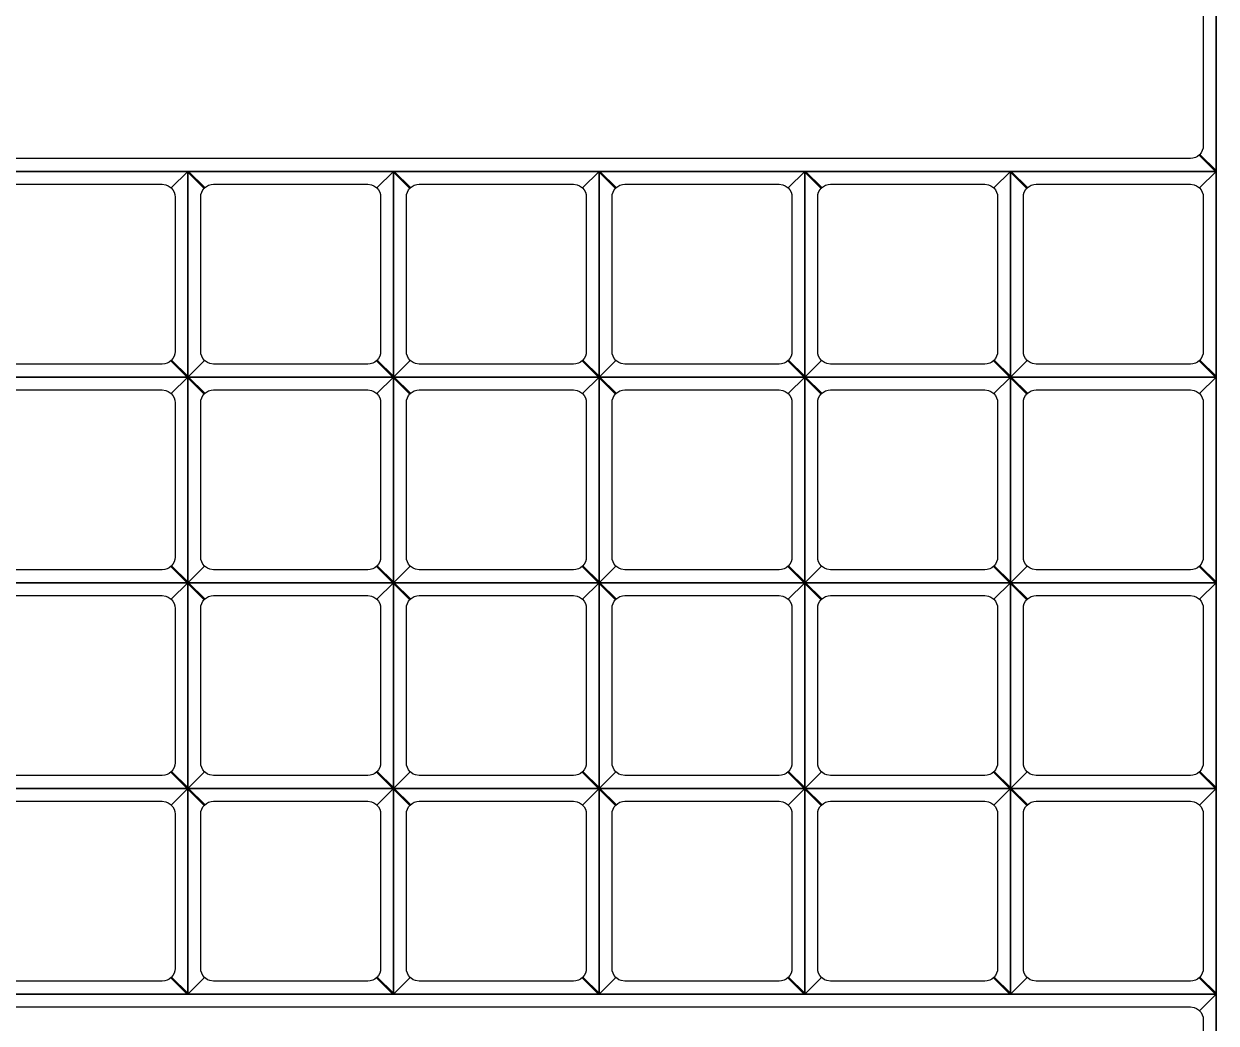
# Model space of a CAD drawing. Extents: x 67913.57 to 67918.37, y 49151.22 to 49159.22.
# Drawn here: x 67916.048 to 67918.367, y 49153.167 to 49155.11 of the extents above; entities that cross this region are included whole.
import ezdxf

# ---------------------------------------------------------------- set-up
doc = ezdxf.new("R2010")
doc.units = 0
for name, color, linetype in [('Level 1', 7, 'Continuous'), ('Level 2', 7, 'Continuous'), ('Level 3', 7, 'Continuous'), ('Level 4', 7, 'Continuous')]:
    doc.layers.add(name, color=color, linetype=linetype)

msp = doc.modelspace()

# ---------------------------------------------------------------- linework, layer by layer
at = {"layer": 'Level 1'}
for p, q in [((67913.5672, 49154.8231), (67918.3672, 49154.8231)), ((67916.3672, 49154.8231), (67916.3672, 49153.2231)), ((67916.7672, 49154.8231), (67916.7672, 49153.2231)), ((67917.1672, 49154.8231), (67917.1672, 49153.2231)), ((67917.5672, 49154.8231), (67917.5672, 49153.2231)), ((67917.9672, 49154.8231), (67917.9672, 49153.2231)), ((67913.5672, 49154.4231), (67918.3672, 49154.4231)), ((67913.5672, 49154.0231), (67918.3672, 49154.0231)), ((67913.5672, 49153.6231), (67918.3672, 49153.6231)), ((67913.5672, 49153.2231), (67918.3672, 49153.2231))]:
    msp.add_line(p, q, dxfattribs=at)
msp.add_lwpolyline([(67913.5672, 49151.2231), (67918.3672, 49151.2231), (67918.3672, 49159.2231), (67913.5672, 49159.2231)], close=True, dxfattribs=at)
at = {"layer": 'Level 2'}
for points in [[(67913.5672, 49159.2231), (67918.3672, 49159.2231), (67918.3672, 49151.2231), (67913.5672, 49151.2231)], [(67918.3658, 49154.8231), (67918.3672, 49154.8231), (67918.3672, 49154.8247), (67918.3357, 49154.8562), (67918.3342, 49154.8547)], [(67916.3672, 49154.8231), (67915.9672, 49154.8231), (67915.9672, 49154.4231), (67915.9995, 49154.4554), (67915.9964, 49154.4592), (67915.9941, 49154.4635), (67915.9927, 49154.4682), (67915.9922, 49154.4731), (67915.9922, 49154.7731), (67915.9927, 49154.778), (67915.9941, 49154.7827), (67915.9964, 49154.787), (67915.9995, 49154.7908), (67915.9995, 49154.7908), (67916.0033, 49154.7939), (67916.0076, 49154.7962), (67916.0123, 49154.7976), (67916.0172, 49154.7981), (67916.3172, 49154.7981), (67916.3245, 49154.797), (67916.329, 49154.7951), (67916.3331, 49154.7924), (67916.3349, 49154.7908)], [(67916.7672, 49154.8231), (67916.3672, 49154.8231), (67916.3672, 49154.4231), (67916.3995, 49154.4554), (67916.3964, 49154.4592), (67916.3941, 49154.4635), (67916.3927, 49154.4682), (67916.3922, 49154.4731), (67916.3922, 49154.7731), (67916.3927, 49154.778), (67916.3941, 49154.7827), (67916.3964, 49154.787), (67916.3995, 49154.7908), (67916.3995, 49154.7908), (67916.4033, 49154.7939), (67916.4076, 49154.7962), (67916.4123, 49154.7976), (67916.4172, 49154.7981), (67916.7172, 49154.7981), (67916.7245, 49154.797), (67916.729, 49154.7951), (67916.7331, 49154.7924), (67916.7349, 49154.7908)], [(67917.1672, 49154.8231), (67916.7672, 49154.8231), (67916.7672, 49154.4231), (67916.7995, 49154.4554), (67916.7964, 49154.4592), (67916.7941, 49154.4635), (67916.7927, 49154.4682), (67916.7922, 49154.4731), (67916.7922, 49154.7731), (67916.7927, 49154.778), (67916.7941, 49154.7827), (67916.7964, 49154.787), (67916.7995, 49154.7908), (67916.7995, 49154.7908), (67916.8033, 49154.7939), (67916.8076, 49154.7962), (67916.8123, 49154.7976), (67916.8172, 49154.7981), (67917.1172, 49154.7981), (67917.1245, 49154.797), (67917.129, 49154.7951), (67917.1331, 49154.7924), (67917.1349, 49154.7908)], [(67917.5672, 49154.8231), (67917.1672, 49154.8231), (67917.1672, 49154.4231), (67917.1995, 49154.4554), (67917.1964, 49154.4592), (67917.1941, 49154.4635), (67917.1927, 49154.4682), (67917.1922, 49154.4731), (67917.1922, 49154.7731), (67917.1927, 49154.778), (67917.1941, 49154.7827), (67917.1964, 49154.787), (67917.1995, 49154.7908), (67917.1995, 49154.7908), (67917.2033, 49154.7939), (67917.2076, 49154.7962), (67917.2123, 49154.7976), (67917.2172, 49154.7981), (67917.5172, 49154.7981), (67917.5245, 49154.797), (67917.529, 49154.7951), (67917.5331, 49154.7924), (67917.5349, 49154.7908)], [(67917.9672, 49154.8231), (67917.5672, 49154.8231), (67917.5672, 49154.4231), (67917.5995, 49154.4554), (67917.5964, 49154.4592), (67917.5941, 49154.4635), (67917.5927, 49154.4682), (67917.5922, 49154.4731), (67917.5922, 49154.7731), (67917.5927, 49154.778), (67917.5941, 49154.7827), (67917.5964, 49154.787), (67917.5995, 49154.7908), (67917.5995, 49154.7908), (67917.6033, 49154.7939), (67917.6076, 49154.7962), (67917.6123, 49154.7976), (67917.6172, 49154.7981), (67917.9172, 49154.7981), (67917.9245, 49154.797), (67917.929, 49154.7951), (67917.9331, 49154.7924), (67917.9349, 49154.7908)], [(67918.3672, 49154.8231), (67917.9672, 49154.8231), (67917.9672, 49154.4231), (67917.9995, 49154.4554), (67917.9964, 49154.4592), (67917.9941, 49154.4635), (67917.9927, 49154.4682), (67917.9922, 49154.4731), (67917.9922, 49154.7731), (67917.9927, 49154.778), (67917.9941, 49154.7827), (67917.9964, 49154.787), (67917.9995, 49154.7908), (67917.9995, 49154.7908), (67918.0033, 49154.7939), (67918.0076, 49154.7962), (67918.0123, 49154.7976), (67918.0172, 49154.7981), (67918.3172, 49154.7981), (67918.3245, 49154.797), (67918.329, 49154.7951), (67918.3331, 49154.7924), (67918.3349, 49154.7908)], [(67916.3658, 49154.4231), (67916.3672, 49154.4231), (67916.3672, 49154.4247), (67916.3357, 49154.4562), (67916.3342, 49154.4547)], [(67916.7658, 49154.4231), (67916.7672, 49154.4231), (67916.7672, 49154.4247), (67916.7357, 49154.4562), (67916.7342, 49154.4547)], [(67917.1658, 49154.4231), (67917.1672, 49154.4231), (67917.1672, 49154.4247), (67917.1357, 49154.4562), (67917.1342, 49154.4547)], [(67917.5658, 49154.4231), (67917.5672, 49154.4231), (67917.5672, 49154.4247), (67917.5357, 49154.4562), (67917.5342, 49154.4547)], [(67917.9658, 49154.4231), (67917.9672, 49154.4231), (67917.9672, 49154.4247), (67917.9357, 49154.4562), (67917.9342, 49154.4547)], [(67918.3658, 49154.4231), (67918.3672, 49154.4231), (67918.3672, 49154.4247), (67918.3357, 49154.4562), (67918.3342, 49154.4547)], [(67916.3672, 49154.4231), (67915.9672, 49154.4231), (67915.9672, 49154.0231), (67915.9995, 49154.0554), (67915.9964, 49154.0592), (67915.9941, 49154.0635), (67915.9927, 49154.0682), (67915.9922, 49154.0731), (67915.9922, 49154.3731), (67915.9927, 49154.378), (67915.9941, 49154.3827), (67915.9964, 49154.387), (67915.9995, 49154.3908), (67915.9995, 49154.3908), (67916.0033, 49154.3939), (67916.0076, 49154.3962), (67916.0123, 49154.3976), (67916.0172, 49154.3981), (67916.3172, 49154.3981), (67916.3245, 49154.397), (67916.329, 49154.3951), (67916.3331, 49154.3924), (67916.3349, 49154.3908)], [(67916.7672, 49154.4231), (67916.3672, 49154.4231), (67916.3672, 49154.0231), (67916.3995, 49154.0554), (67916.3964, 49154.0592), (67916.3941, 49154.0635), (67916.3927, 49154.0682), (67916.3922, 49154.0731), (67916.3922, 49154.3731), (67916.3927, 49154.378), (67916.3941, 49154.3827), (67916.3964, 49154.387), (67916.3995, 49154.3908), (67916.3995, 49154.3908), (67916.4033, 49154.3939), (67916.4076, 49154.3962), (67916.4123, 49154.3976), (67916.4172, 49154.3981), (67916.7172, 49154.3981), (67916.7245, 49154.397), (67916.729, 49154.3951), (67916.7331, 49154.3924), (67916.7349, 49154.3908)], [(67917.1672, 49154.4231), (67916.7672, 49154.4231), (67916.7672, 49154.0231), (67916.7995, 49154.0554), (67916.7964, 49154.0592), (67916.7941, 49154.0635), (67916.7927, 49154.0682), (67916.7922, 49154.0731), (67916.7922, 49154.3731), (67916.7927, 49154.378), (67916.7941, 49154.3827), (67916.7964, 49154.387), (67916.7995, 49154.3908), (67916.7995, 49154.3908), (67916.8033, 49154.3939), (67916.8076, 49154.3962), (67916.8123, 49154.3976), (67916.8172, 49154.3981), (67917.1172, 49154.3981), (67917.1245, 49154.397), (67917.129, 49154.3951), (67917.1331, 49154.3924), (67917.1349, 49154.3908)], [(67917.5672, 49154.4231), (67917.1672, 49154.4231), (67917.1672, 49154.0231), (67917.1995, 49154.0554), (67917.1964, 49154.0592), (67917.1941, 49154.0635), (67917.1927, 49154.0682), (67917.1922, 49154.0731), (67917.1922, 49154.3731), (67917.1927, 49154.378), (67917.1941, 49154.3827), (67917.1964, 49154.387), (67917.1995, 49154.3908), (67917.1995, 49154.3908), (67917.2033, 49154.3939), (67917.2076, 49154.3962), (67917.2123, 49154.3976), (67917.2172, 49154.3981), (67917.5172, 49154.3981), (67917.5245, 49154.397), (67917.529, 49154.3951), (67917.5331, 49154.3924), (67917.5349, 49154.3908)], [(67917.9672, 49154.4231), (67917.5672, 49154.4231), (67917.5672, 49154.0231), (67917.5995, 49154.0554), (67917.5964, 49154.0592), (67917.5941, 49154.0635), (67917.5927, 49154.0682), (67917.5922, 49154.0731), (67917.5922, 49154.3731), (67917.5927, 49154.378), (67917.5941, 49154.3827), (67917.5964, 49154.387), (67917.5995, 49154.3908), (67917.5995, 49154.3908), (67917.6033, 49154.3939), (67917.6076, 49154.3962), (67917.6123, 49154.3976), (67917.6172, 49154.3981), (67917.9172, 49154.3981), (67917.9245, 49154.397), (67917.929, 49154.3951), (67917.9331, 49154.3924), (67917.9349, 49154.3908)], [(67918.3672, 49154.4231), (67917.9672, 49154.4231), (67917.9672, 49154.0231), (67917.9995, 49154.0554), (67917.9964, 49154.0592), (67917.9941, 49154.0635), (67917.9927, 49154.0682), (67917.9922, 49154.0731), (67917.9922, 49154.3731), (67917.9927, 49154.378), (67917.9941, 49154.3827), (67917.9964, 49154.387), (67917.9995, 49154.3908), (67917.9995, 49154.3908), (67918.0033, 49154.3939), (67918.0076, 49154.3962), (67918.0123, 49154.3976), (67918.0172, 49154.3981), (67918.3172, 49154.3981), (67918.3245, 49154.397), (67918.329, 49154.3951), (67918.3331, 49154.3924), (67918.3349, 49154.3908)], [(67916.3658, 49154.0231), (67916.3672, 49154.0231), (67916.3672, 49154.0247), (67916.3357, 49154.0562), (67916.3342, 49154.0547)], [(67916.7658, 49154.0231), (67916.7672, 49154.0231), (67916.7672, 49154.0247), (67916.7357, 49154.0562), (67916.7342, 49154.0547)], [(67917.1658, 49154.0231), (67917.1672, 49154.0231), (67917.1672, 49154.0247), (67917.1357, 49154.0562), (67917.1342, 49154.0547)], [(67917.5658, 49154.0231), (67917.5672, 49154.0231), (67917.5672, 49154.0247), (67917.5357, 49154.0562), (67917.5342, 49154.0547)], [(67917.9658, 49154.0231), (67917.9672, 49154.0231), (67917.9672, 49154.0247), (67917.9357, 49154.0562), (67917.9342, 49154.0547)], [(67918.3658, 49154.0231), (67918.3672, 49154.0231), (67918.3672, 49154.0247), (67918.3357, 49154.0562), (67918.3342, 49154.0547)], [(67916.3672, 49154.0231), (67915.9672, 49154.0231), (67915.9672, 49153.6231), (67915.9995, 49153.6554), (67915.9964, 49153.6592), (67915.9941, 49153.6635), (67915.9927, 49153.6682), (67915.9922, 49153.6731), (67915.9922, 49153.9731), (67915.9927, 49153.978), (67915.9941, 49153.9827), (67915.9964, 49153.987), (67915.9995, 49153.9908), (67915.9995, 49153.9908), (67916.0033, 49153.9939), (67916.0076, 49153.9962), (67916.0123, 49153.9976), (67916.0172, 49153.9981), (67916.3172, 49153.9981), (67916.3245, 49153.997), (67916.329, 49153.9951), (67916.3331, 49153.9924), (67916.3349, 49153.9908)], [(67916.7672, 49154.0231), (67916.3672, 49154.0231), (67916.3672, 49153.6231), (67916.3995, 49153.6554), (67916.3964, 49153.6592), (67916.3941, 49153.6635), (67916.3927, 49153.6682), (67916.3922, 49153.6731), (67916.3922, 49153.9731), (67916.3927, 49153.978), (67916.3941, 49153.9827), (67916.3964, 49153.987), (67916.3995, 49153.9908), (67916.3995, 49153.9908), (67916.4033, 49153.9939), (67916.4076, 49153.9962), (67916.4123, 49153.9976), (67916.4172, 49153.9981), (67916.7172, 49153.9981), (67916.7245, 49153.997), (67916.729, 49153.9951), (67916.7331, 49153.9924), (67916.7349, 49153.9908)], [(67917.1672, 49154.0231), (67916.7672, 49154.0231), (67916.7672, 49153.6231), (67916.7995, 49153.6554), (67916.7964, 49153.6592), (67916.7941, 49153.6635), (67916.7927, 49153.6682), (67916.7922, 49153.6731), (67916.7922, 49153.9731), (67916.7927, 49153.978), (67916.7941, 49153.9827), (67916.7964, 49153.987), (67916.7995, 49153.9908), (67916.7995, 49153.9908), (67916.8033, 49153.9939), (67916.8076, 49153.9962), (67916.8123, 49153.9976), (67916.8172, 49153.9981), (67917.1172, 49153.9981), (67917.1245, 49153.997), (67917.129, 49153.9951), (67917.1331, 49153.9924), (67917.1349, 49153.9908)], [(67917.5672, 49154.0231), (67917.1672, 49154.0231), (67917.1672, 49153.6231), (67917.1995, 49153.6554), (67917.1964, 49153.6592), (67917.1941, 49153.6635), (67917.1927, 49153.6682), (67917.1922, 49153.6731), (67917.1922, 49153.9731), (67917.1927, 49153.978), (67917.1941, 49153.9827), (67917.1964, 49153.987), (67917.1995, 49153.9908), (67917.1995, 49153.9908), (67917.2033, 49153.9939), (67917.2076, 49153.9962), (67917.2123, 49153.9976), (67917.2172, 49153.9981), (67917.5172, 49153.9981), (67917.5245, 49153.997), (67917.529, 49153.9951), (67917.5331, 49153.9924), (67917.5349, 49153.9908)], [(67917.9672, 49154.0231), (67917.5672, 49154.0231), (67917.5672, 49153.6231), (67917.5995, 49153.6554), (67917.5964, 49153.6592), (67917.5941, 49153.6635), (67917.5927, 49153.6682), (67917.5922, 49153.6731), (67917.5922, 49153.9731), (67917.5927, 49153.978), (67917.5941, 49153.9827), (67917.5964, 49153.987), (67917.5995, 49153.9908), (67917.5995, 49153.9908), (67917.6033, 49153.9939), (67917.6076, 49153.9962), (67917.6123, 49153.9976), (67917.6172, 49153.9981), (67917.9172, 49153.9981), (67917.9245, 49153.997), (67917.929, 49153.9951), (67917.9331, 49153.9924), (67917.9349, 49153.9908)], [(67918.3672, 49154.0231), (67917.9672, 49154.0231), (67917.9672, 49153.6231), (67917.9995, 49153.6554), (67917.9964, 49153.6592), (67917.9941, 49153.6635), (67917.9927, 49153.6682), (67917.9922, 49153.6731), (67917.9922, 49153.9731), (67917.9927, 49153.978), (67917.9941, 49153.9827), (67917.9964, 49153.987), (67917.9995, 49153.9908), (67917.9995, 49153.9908), (67918.0033, 49153.9939), (67918.0076, 49153.9962), (67918.0123, 49153.9976), (67918.0172, 49153.9981), (67918.3172, 49153.9981), (67918.3245, 49153.997), (67918.329, 49153.9951), (67918.3331, 49153.9924), (67918.3349, 49153.9908)], [(67916.3658, 49153.6231), (67916.3672, 49153.6231), (67916.3672, 49153.6247), (67916.3357, 49153.6562), (67916.3342, 49153.6547)], [(67916.7658, 49153.6231), (67916.7672, 49153.6231), (67916.7672, 49153.6247), (67916.7357, 49153.6562), (67916.7342, 49153.6547)], [(67917.1658, 49153.6231), (67917.1672, 49153.6231), (67917.1672, 49153.6247), (67917.1357, 49153.6562), (67917.1342, 49153.6547)], [(67917.5658, 49153.6231), (67917.5672, 49153.6231), (67917.5672, 49153.6247), (67917.5357, 49153.6562), (67917.5342, 49153.6547)], [(67917.9658, 49153.6231), (67917.9672, 49153.6231), (67917.9672, 49153.6247), (67917.9357, 49153.6562), (67917.9342, 49153.6547)], [(67918.3658, 49153.6231), (67918.3672, 49153.6231), (67918.3672, 49153.6247), (67918.3357, 49153.6562), (67918.3342, 49153.6547)], [(67916.3672, 49153.6231), (67915.9672, 49153.6231), (67915.9672, 49153.2231), (67915.9995, 49153.2554), (67915.9964, 49153.2592), (67915.9941, 49153.2635), (67915.9927, 49153.2682), (67915.9922, 49153.2731), (67915.9922, 49153.5731), (67915.9927, 49153.578), (67915.9941, 49153.5827), (67915.9964, 49153.587), (67915.9995, 49153.5908), (67915.9995, 49153.5908), (67916.0033, 49153.5939), (67916.0076, 49153.5962), (67916.0123, 49153.5976), (67916.0172, 49153.5981), (67916.3172, 49153.5981), (67916.3245, 49153.597), (67916.329, 49153.5951), (67916.3331, 49153.5924), (67916.3349, 49153.5908)], [(67916.7672, 49153.6231), (67916.3672, 49153.6231), (67916.3672, 49153.2231), (67916.3995, 49153.2554), (67916.3964, 49153.2592), (67916.3941, 49153.2635), (67916.3927, 49153.2682), (67916.3922, 49153.2731), (67916.3922, 49153.5731), (67916.3927, 49153.578), (67916.3941, 49153.5827), (67916.3964, 49153.587), (67916.3995, 49153.5908), (67916.3995, 49153.5908), (67916.4033, 49153.5939), (67916.4076, 49153.5962), (67916.4123, 49153.5976), (67916.4172, 49153.5981), (67916.7172, 49153.5981), (67916.7245, 49153.597), (67916.729, 49153.5951), (67916.7331, 49153.5924), (67916.7349, 49153.5908)], [(67917.1672, 49153.6231), (67916.7672, 49153.6231), (67916.7672, 49153.2231), (67916.7995, 49153.2554), (67916.7964, 49153.2592), (67916.7941, 49153.2635), (67916.7927, 49153.2682), (67916.7922, 49153.2731), (67916.7922, 49153.5731), (67916.7927, 49153.578), (67916.7941, 49153.5827), (67916.7964, 49153.587), (67916.7995, 49153.5908), (67916.7995, 49153.5908), (67916.8033, 49153.5939), (67916.8076, 49153.5962), (67916.8123, 49153.5976), (67916.8172, 49153.5981), (67917.1172, 49153.5981), (67917.1245, 49153.597), (67917.129, 49153.5951), (67917.1331, 49153.5924), (67917.1349, 49153.5908)], [(67917.5672, 49153.6231), (67917.1672, 49153.6231), (67917.1672, 49153.2231), (67917.1995, 49153.2554), (67917.1964, 49153.2592), (67917.1941, 49153.2635), (67917.1927, 49153.2682), (67917.1922, 49153.2731), (67917.1922, 49153.5731), (67917.1927, 49153.578), (67917.1941, 49153.5827), (67917.1964, 49153.587), (67917.1995, 49153.5908), (67917.1995, 49153.5908), (67917.2033, 49153.5939), (67917.2076, 49153.5962), (67917.2123, 49153.5976), (67917.2172, 49153.5981), (67917.5172, 49153.5981), (67917.5245, 49153.597), (67917.529, 49153.5951), (67917.5331, 49153.5924), (67917.5349, 49153.5908)], [(67917.9672, 49153.6231), (67917.5672, 49153.6231), (67917.5672, 49153.2231), (67917.5995, 49153.2554), (67917.5964, 49153.2592), (67917.5941, 49153.2635), (67917.5927, 49153.2682), (67917.5922, 49153.2731), (67917.5922, 49153.5731), (67917.5927, 49153.578), (67917.5941, 49153.5827), (67917.5964, 49153.587), (67917.5995, 49153.5908), (67917.5995, 49153.5908), (67917.6033, 49153.5939), (67917.6076, 49153.5962), (67917.6123, 49153.5976), (67917.6172, 49153.5981), (67917.9172, 49153.5981), (67917.9245, 49153.597), (67917.929, 49153.5951), (67917.9331, 49153.5924), (67917.9349, 49153.5908)], [(67918.3672, 49153.6231), (67917.9672, 49153.6231), (67917.9672, 49153.2231), (67917.9995, 49153.2554), (67917.9964, 49153.2592), (67917.9941, 49153.2635), (67917.9927, 49153.2682), (67917.9922, 49153.2731), (67917.9922, 49153.5731), (67917.9927, 49153.578), (67917.9941, 49153.5827), (67917.9964, 49153.587), (67917.9995, 49153.5908), (67917.9995, 49153.5908), (67918.0033, 49153.5939), (67918.0076, 49153.5962), (67918.0123, 49153.5976), (67918.0172, 49153.5981), (67918.3172, 49153.5981), (67918.3245, 49153.597), (67918.329, 49153.5951), (67918.3331, 49153.5924), (67918.3349, 49153.5908)], [(67916.3658, 49153.2231), (67916.3672, 49153.2231), (67916.3672, 49153.2247), (67916.3357, 49153.2562), (67916.3342, 49153.2547)], [(67916.7658, 49153.2231), (67916.7672, 49153.2231), (67916.7672, 49153.2247), (67916.7357, 49153.2562), (67916.7342, 49153.2547)], [(67917.1658, 49153.2231), (67917.1672, 49153.2231), (67917.1672, 49153.2247), (67917.1357, 49153.2562), (67917.1342, 49153.2547)], [(67917.5658, 49153.2231), (67917.5672, 49153.2231), (67917.5672, 49153.2247), (67917.5357, 49153.2562), (67917.5342, 49153.2547)], [(67917.9658, 49153.2231), (67917.9672, 49153.2231), (67917.9672, 49153.2247), (67917.9357, 49153.2562), (67917.9342, 49153.2547)], [(67918.3658, 49153.2231), (67918.3672, 49153.2231), (67918.3672, 49153.2247), (67918.3357, 49153.2562), (67918.3342, 49153.2547)], [(67918.3672, 49153.2231), (67915.9672, 49153.2231), (67915.9672, 49152.8231), (67915.9995, 49152.8554), (67915.9964, 49152.8592), (67915.9941, 49152.8635), (67915.9927, 49152.8682), (67915.9922, 49152.8731), (67915.9922, 49153.1731), (67915.9927, 49153.178), (67915.9941, 49153.1827), (67915.9964, 49153.187), (67915.9995, 49153.1908), (67915.9995, 49153.1908), (67916.0033, 49153.1939), (67916.0076, 49153.1962), (67916.0123, 49153.1976), (67916.0172, 49153.1981), (67918.3172, 49153.1981), (67918.3245, 49153.197), (67918.329, 49153.1951), (67918.3331, 49153.1924), (67918.3349, 49153.1908)]]:
    msp.add_lwpolyline(points, close=True, dxfattribs=at)
at = {"layer": 'Level 3'}
for points in [[(67915.9672, 49154.8231), (67918.3672, 49154.8231), (67918.3672, 49155.2231), (67918.3349, 49155.1908), (67918.338, 49155.187), (67918.3403, 49155.1827), (67918.3417, 49155.178), (67918.3422, 49155.1731), (67918.3422, 49154.8731), (67918.3417, 49154.8682), (67918.3403, 49154.8635), (67918.338, 49154.8592), (67918.3349, 49154.8554), (67918.3349, 49154.8554), (67918.3311, 49154.8523), (67918.3268, 49154.85), (67918.3221, 49154.8486), (67918.3172, 49154.8481), (67916.0172, 49154.8481), (67916.0099, 49154.8492), (67916.0054, 49154.8511), (67916.0013, 49154.8538), (67915.9995, 49154.8554)], [(67915.9672, 49154.4231), (67916.3672, 49154.4231), (67916.3672, 49154.8231), (67916.3349, 49154.7908), (67916.338, 49154.787), (67916.3403, 49154.7827), (67916.3417, 49154.778), (67916.3422, 49154.7731), (67916.3422, 49154.4731), (67916.3417, 49154.4682), (67916.3403, 49154.4635), (67916.338, 49154.4592), (67916.3349, 49154.4554), (67916.3349, 49154.4554), (67916.3311, 49154.4523), (67916.3268, 49154.45), (67916.3221, 49154.4486), (67916.3172, 49154.4481), (67916.0172, 49154.4481), (67916.0099, 49154.4492), (67916.0054, 49154.4511), (67916.0013, 49154.4538), (67915.9995, 49154.4554)], [(67916.3672, 49154.4231), (67916.7672, 49154.4231), (67916.7672, 49154.8231), (67916.7349, 49154.7908), (67916.738, 49154.787), (67916.7403, 49154.7827), (67916.7417, 49154.778), (67916.7422, 49154.7731), (67916.7422, 49154.4731), (67916.7417, 49154.4682), (67916.7403, 49154.4635), (67916.738, 49154.4592), (67916.7349, 49154.4554), (67916.7349, 49154.4554), (67916.7311, 49154.4523), (67916.7268, 49154.45), (67916.7221, 49154.4486), (67916.7172, 49154.4481), (67916.4172, 49154.4481), (67916.4099, 49154.4492), (67916.4054, 49154.4511), (67916.4013, 49154.4538), (67916.3995, 49154.4554)], [(67916.3686, 49154.8231), (67916.3672, 49154.8231), (67916.3672, 49154.8215), (67916.3987, 49154.79), (67916.4002, 49154.7915)], [(67916.7672, 49154.4231), (67917.1672, 49154.4231), (67917.1672, 49154.8231), (67917.1349, 49154.7908), (67917.138, 49154.787), (67917.1403, 49154.7827), (67917.1417, 49154.778), (67917.1422, 49154.7731), (67917.1422, 49154.4731), (67917.1417, 49154.4682), (67917.1403, 49154.4635), (67917.138, 49154.4592), (67917.1349, 49154.4554), (67917.1349, 49154.4554), (67917.1311, 49154.4523), (67917.1268, 49154.45), (67917.1221, 49154.4486), (67917.1172, 49154.4481), (67916.8172, 49154.4481), (67916.8099, 49154.4492), (67916.8054, 49154.4511), (67916.8013, 49154.4538), (67916.7995, 49154.4554)], [(67916.7686, 49154.8231), (67916.7672, 49154.8231), (67916.7672, 49154.8215), (67916.7987, 49154.79), (67916.8002, 49154.7915)], [(67917.1672, 49154.4231), (67917.5672, 49154.4231), (67917.5672, 49154.8231), (67917.5349, 49154.7908), (67917.538, 49154.787), (67917.5403, 49154.7827), (67917.5417, 49154.778), (67917.5422, 49154.7731), (67917.5422, 49154.4731), (67917.5417, 49154.4682), (67917.5403, 49154.4635), (67917.538, 49154.4592), (67917.5349, 49154.4554), (67917.5349, 49154.4554), (67917.5311, 49154.4523), (67917.5268, 49154.45), (67917.5221, 49154.4486), (67917.5172, 49154.4481), (67917.2172, 49154.4481), (67917.2099, 49154.4492), (67917.2054, 49154.4511), (67917.2013, 49154.4538), (67917.1995, 49154.4554)], [(67917.1686, 49154.8231), (67917.1672, 49154.8231), (67917.1672, 49154.8215), (67917.1987, 49154.79), (67917.2002, 49154.7915)], [(67917.5672, 49154.4231), (67917.9672, 49154.4231), (67917.9672, 49154.8231), (67917.9349, 49154.7908), (67917.938, 49154.787), (67917.9403, 49154.7827), (67917.9417, 49154.778), (67917.9422, 49154.7731), (67917.9422, 49154.4731), (67917.9417, 49154.4682), (67917.9403, 49154.4635), (67917.938, 49154.4592), (67917.9349, 49154.4554), (67917.9349, 49154.4554), (67917.9311, 49154.4523), (67917.9268, 49154.45), (67917.9221, 49154.4486), (67917.9172, 49154.4481), (67917.6172, 49154.4481), (67917.6099, 49154.4492), (67917.6054, 49154.4511), (67917.6013, 49154.4538), (67917.5995, 49154.4554)], [(67917.5686, 49154.8231), (67917.5672, 49154.8231), (67917.5672, 49154.8215), (67917.5987, 49154.79), (67917.6002, 49154.7915)], [(67917.9672, 49154.4231), (67918.3672, 49154.4231), (67918.3672, 49154.8231), (67918.3349, 49154.7908), (67918.338, 49154.787), (67918.3403, 49154.7827), (67918.3417, 49154.778), (67918.3422, 49154.7731), (67918.3422, 49154.4731), (67918.3417, 49154.4682), (67918.3403, 49154.4635), (67918.338, 49154.4592), (67918.3349, 49154.4554), (67918.3349, 49154.4554), (67918.3311, 49154.4523), (67918.3268, 49154.45), (67918.3221, 49154.4486), (67918.3172, 49154.4481), (67918.0172, 49154.4481), (67918.0099, 49154.4492), (67918.0054, 49154.4511), (67918.0013, 49154.4538), (67917.9995, 49154.4554)], [(67917.9686, 49154.8231), (67917.9672, 49154.8231), (67917.9672, 49154.8215), (67917.9987, 49154.79), (67918.0002, 49154.7915)], [(67915.9672, 49154.0231), (67916.3672, 49154.0231), (67916.3672, 49154.4231), (67916.3349, 49154.3908), (67916.338, 49154.387), (67916.3403, 49154.3827), (67916.3417, 49154.378), (67916.3422, 49154.3731), (67916.3422, 49154.0731), (67916.3417, 49154.0682), (67916.3403, 49154.0635), (67916.338, 49154.0592), (67916.3349, 49154.0554), (67916.3349, 49154.0554), (67916.3311, 49154.0523), (67916.3268, 49154.05), (67916.3221, 49154.0486), (67916.3172, 49154.0481), (67916.0172, 49154.0481), (67916.0099, 49154.0492), (67916.0054, 49154.0511), (67916.0013, 49154.0538), (67915.9995, 49154.0554)], [(67916.3672, 49154.0231), (67916.7672, 49154.0231), (67916.7672, 49154.4231), (67916.7349, 49154.3908), (67916.738, 49154.387), (67916.7403, 49154.3827), (67916.7417, 49154.378), (67916.7422, 49154.3731), (67916.7422, 49154.0731), (67916.7417, 49154.0682), (67916.7403, 49154.0635), (67916.738, 49154.0592), (67916.7349, 49154.0554), (67916.7349, 49154.0554), (67916.7311, 49154.0523), (67916.7268, 49154.05), (67916.7221, 49154.0486), (67916.7172, 49154.0481), (67916.4172, 49154.0481), (67916.4099, 49154.0492), (67916.4054, 49154.0511), (67916.4013, 49154.0538), (67916.3995, 49154.0554)], [(67916.3686, 49154.4231), (67916.3672, 49154.4231), (67916.3672, 49154.4215), (67916.3987, 49154.39), (67916.4002, 49154.3915)], [(67916.7672, 49154.0231), (67917.1672, 49154.0231), (67917.1672, 49154.4231), (67917.1349, 49154.3908), (67917.138, 49154.387), (67917.1403, 49154.3827), (67917.1417, 49154.378), (67917.1422, 49154.3731), (67917.1422, 49154.0731), (67917.1417, 49154.0682), (67917.1403, 49154.0635), (67917.138, 49154.0592), (67917.1349, 49154.0554), (67917.1349, 49154.0554), (67917.1311, 49154.0523), (67917.1268, 49154.05), (67917.1221, 49154.0486), (67917.1172, 49154.0481), (67916.8172, 49154.0481), (67916.8099, 49154.0492), (67916.8054, 49154.0511), (67916.8013, 49154.0538), (67916.7995, 49154.0554)], [(67916.7686, 49154.4231), (67916.7672, 49154.4231), (67916.7672, 49154.4215), (67916.7987, 49154.39), (67916.8002, 49154.3915)], [(67917.1672, 49154.0231), (67917.5672, 49154.0231), (67917.5672, 49154.4231), (67917.5349, 49154.3908), (67917.538, 49154.387), (67917.5403, 49154.3827), (67917.5417, 49154.378), (67917.5422, 49154.3731), (67917.5422, 49154.0731), (67917.5417, 49154.0682), (67917.5403, 49154.0635), (67917.538, 49154.0592), (67917.5349, 49154.0554), (67917.5349, 49154.0554), (67917.5311, 49154.0523), (67917.5268, 49154.05), (67917.5221, 49154.0486), (67917.5172, 49154.0481), (67917.2172, 49154.0481), (67917.2099, 49154.0492), (67917.2054, 49154.0511), (67917.2013, 49154.0538), (67917.1995, 49154.0554)], [(67917.1686, 49154.4231), (67917.1672, 49154.4231), (67917.1672, 49154.4215), (67917.1987, 49154.39), (67917.2002, 49154.3915)], [(67917.5672, 49154.0231), (67917.9672, 49154.0231), (67917.9672, 49154.4231), (67917.9349, 49154.3908), (67917.938, 49154.387), (67917.9403, 49154.3827), (67917.9417, 49154.378), (67917.9422, 49154.3731), (67917.9422, 49154.0731), (67917.9417, 49154.0682), (67917.9403, 49154.0635), (67917.938, 49154.0592), (67917.9349, 49154.0554), (67917.9349, 49154.0554), (67917.9311, 49154.0523), (67917.9268, 49154.05), (67917.9221, 49154.0486), (67917.9172, 49154.0481), (67917.6172, 49154.0481), (67917.6099, 49154.0492), (67917.6054, 49154.0511), (67917.6013, 49154.0538), (67917.5995, 49154.0554)], [(67917.5686, 49154.4231), (67917.5672, 49154.4231), (67917.5672, 49154.4215), (67917.5987, 49154.39), (67917.6002, 49154.3915)], [(67917.9672, 49154.0231), (67918.3672, 49154.0231), (67918.3672, 49154.4231), (67918.3349, 49154.3908), (67918.338, 49154.387), (67918.3403, 49154.3827), (67918.3417, 49154.378), (67918.3422, 49154.3731), (67918.3422, 49154.0731), (67918.3417, 49154.0682), (67918.3403, 49154.0635), (67918.338, 49154.0592), (67918.3349, 49154.0554), (67918.3349, 49154.0554), (67918.3311, 49154.0523), (67918.3268, 49154.05), (67918.3221, 49154.0486), (67918.3172, 49154.0481), (67918.0172, 49154.0481), (67918.0099, 49154.0492), (67918.0054, 49154.0511), (67918.0013, 49154.0538), (67917.9995, 49154.0554)], [(67917.9686, 49154.4231), (67917.9672, 49154.4231), (67917.9672, 49154.4215), (67917.9987, 49154.39), (67918.0002, 49154.3915)], [(67915.9672, 49153.6231), (67916.3672, 49153.6231), (67916.3672, 49154.0231), (67916.3349, 49153.9908), (67916.338, 49153.987), (67916.3403, 49153.9827), (67916.3417, 49153.978), (67916.3422, 49153.9731), (67916.3422, 49153.6731), (67916.3417, 49153.6682), (67916.3403, 49153.6635), (67916.338, 49153.6592), (67916.3349, 49153.6554), (67916.3349, 49153.6554), (67916.3311, 49153.6523), (67916.3268, 49153.65), (67916.3221, 49153.6486), (67916.3172, 49153.6481), (67916.0172, 49153.6481), (67916.0099, 49153.6492), (67916.0054, 49153.6511), (67916.0013, 49153.6538), (67915.9995, 49153.6554)], [(67916.3672, 49153.6231), (67916.7672, 49153.6231), (67916.7672, 49154.0231), (67916.7349, 49153.9908), (67916.738, 49153.987), (67916.7403, 49153.9827), (67916.7417, 49153.978), (67916.7422, 49153.9731), (67916.7422, 49153.6731), (67916.7417, 49153.6682), (67916.7403, 49153.6635), (67916.738, 49153.6592), (67916.7349, 49153.6554), (67916.7349, 49153.6554), (67916.7311, 49153.6523), (67916.7268, 49153.65), (67916.7221, 49153.6486), (67916.7172, 49153.6481), (67916.4172, 49153.6481), (67916.4099, 49153.6492), (67916.4054, 49153.6511), (67916.4013, 49153.6538), (67916.3995, 49153.6554)], [(67916.3686, 49154.0231), (67916.3672, 49154.0231), (67916.3672, 49154.0215), (67916.3987, 49153.99), (67916.4002, 49153.9915)], [(67916.7672, 49153.6231), (67917.1672, 49153.6231), (67917.1672, 49154.0231), (67917.1349, 49153.9908), (67917.138, 49153.987), (67917.1403, 49153.9827), (67917.1417, 49153.978), (67917.1422, 49153.9731), (67917.1422, 49153.6731), (67917.1417, 49153.6682), (67917.1403, 49153.6635), (67917.138, 49153.6592), (67917.1349, 49153.6554), (67917.1349, 49153.6554), (67917.1311, 49153.6523), (67917.1268, 49153.65), (67917.1221, 49153.6486), (67917.1172, 49153.6481), (67916.8172, 49153.6481), (67916.8099, 49153.6492), (67916.8054, 49153.6511), (67916.8013, 49153.6538), (67916.7995, 49153.6554)], [(67916.7686, 49154.0231), (67916.7672, 49154.0231), (67916.7672, 49154.0215), (67916.7987, 49153.99), (67916.8002, 49153.9915)], [(67917.1672, 49153.6231), (67917.5672, 49153.6231), (67917.5672, 49154.0231), (67917.5349, 49153.9908), (67917.538, 49153.987), (67917.5403, 49153.9827), (67917.5417, 49153.978), (67917.5422, 49153.9731), (67917.5422, 49153.6731), (67917.5417, 49153.6682), (67917.5403, 49153.6635), (67917.538, 49153.6592), (67917.5349, 49153.6554), (67917.5349, 49153.6554), (67917.5311, 49153.6523), (67917.5268, 49153.65), (67917.5221, 49153.6486), (67917.5172, 49153.6481), (67917.2172, 49153.6481), (67917.2099, 49153.6492), (67917.2054, 49153.6511), (67917.2013, 49153.6538), (67917.1995, 49153.6554)], [(67917.1686, 49154.0231), (67917.1672, 49154.0231), (67917.1672, 49154.0215), (67917.1987, 49153.99), (67917.2002, 49153.9915)], [(67917.5672, 49153.6231), (67917.9672, 49153.6231), (67917.9672, 49154.0231), (67917.9349, 49153.9908), (67917.938, 49153.987), (67917.9403, 49153.9827), (67917.9417, 49153.978), (67917.9422, 49153.9731), (67917.9422, 49153.6731), (67917.9417, 49153.6682), (67917.9403, 49153.6635), (67917.938, 49153.6592), (67917.9349, 49153.6554), (67917.9349, 49153.6554), (67917.9311, 49153.6523), (67917.9268, 49153.65), (67917.9221, 49153.6486), (67917.9172, 49153.6481), (67917.6172, 49153.6481), (67917.6099, 49153.6492), (67917.6054, 49153.6511), (67917.6013, 49153.6538), (67917.5995, 49153.6554)], [(67917.5686, 49154.0231), (67917.5672, 49154.0231), (67917.5672, 49154.0215), (67917.5987, 49153.99), (67917.6002, 49153.9915)], [(67917.9672, 49153.6231), (67918.3672, 49153.6231), (67918.3672, 49154.0231), (67918.3349, 49153.9908), (67918.338, 49153.987), (67918.3403, 49153.9827), (67918.3417, 49153.978), (67918.3422, 49153.9731), (67918.3422, 49153.6731), (67918.3417, 49153.6682), (67918.3403, 49153.6635), (67918.338, 49153.6592), (67918.3349, 49153.6554), (67918.3349, 49153.6554), (67918.3311, 49153.6523), (67918.3268, 49153.65), (67918.3221, 49153.6486), (67918.3172, 49153.6481), (67918.0172, 49153.6481), (67918.0099, 49153.6492), (67918.0054, 49153.6511), (67918.0013, 49153.6538), (67917.9995, 49153.6554)], [(67917.9686, 49154.0231), (67917.9672, 49154.0231), (67917.9672, 49154.0215), (67917.9987, 49153.99), (67918.0002, 49153.9915)], [(67915.9672, 49153.2231), (67916.3672, 49153.2231), (67916.3672, 49153.6231), (67916.3349, 49153.5908), (67916.338, 49153.587), (67916.3403, 49153.5827), (67916.3417, 49153.578), (67916.3422, 49153.5731), (67916.3422, 49153.2731), (67916.3417, 49153.2682), (67916.3403, 49153.2635), (67916.338, 49153.2592), (67916.3349, 49153.2554), (67916.3349, 49153.2554), (67916.3311, 49153.2523), (67916.3268, 49153.25), (67916.3221, 49153.2486), (67916.3172, 49153.2481), (67916.0172, 49153.2481), (67916.0099, 49153.2492), (67916.0054, 49153.2511), (67916.0013, 49153.2538), (67915.9995, 49153.2554)], [(67916.3672, 49153.2231), (67916.7672, 49153.2231), (67916.7672, 49153.6231), (67916.7349, 49153.5908), (67916.738, 49153.587), (67916.7403, 49153.5827), (67916.7417, 49153.578), (67916.7422, 49153.5731), (67916.7422, 49153.2731), (67916.7417, 49153.2682), (67916.7403, 49153.2635), (67916.738, 49153.2592), (67916.7349, 49153.2554), (67916.7349, 49153.2554), (67916.7311, 49153.2523), (67916.7268, 49153.25), (67916.7221, 49153.2486), (67916.7172, 49153.2481), (67916.4172, 49153.2481), (67916.4099, 49153.2492), (67916.4054, 49153.2511), (67916.4013, 49153.2538), (67916.3995, 49153.2554)], [(67916.3686, 49153.6231), (67916.3672, 49153.6231), (67916.3672, 49153.6215), (67916.3987, 49153.59), (67916.4002, 49153.5915)], [(67916.7672, 49153.2231), (67917.1672, 49153.2231), (67917.1672, 49153.6231), (67917.1349, 49153.5908), (67917.138, 49153.587), (67917.1403, 49153.5827), (67917.1417, 49153.578), (67917.1422, 49153.5731), (67917.1422, 49153.2731), (67917.1417, 49153.2682), (67917.1403, 49153.2635), (67917.138, 49153.2592), (67917.1349, 49153.2554), (67917.1349, 49153.2554), (67917.1311, 49153.2523), (67917.1268, 49153.25), (67917.1221, 49153.2486), (67917.1172, 49153.2481), (67916.8172, 49153.2481), (67916.8099, 49153.2492), (67916.8054, 49153.2511), (67916.8013, 49153.2538), (67916.7995, 49153.2554)], [(67916.7686, 49153.6231), (67916.7672, 49153.6231), (67916.7672, 49153.6215), (67916.7987, 49153.59), (67916.8002, 49153.5915)], [(67917.1672, 49153.2231), (67917.5672, 49153.2231), (67917.5672, 49153.6231), (67917.5349, 49153.5908), (67917.538, 49153.587), (67917.5403, 49153.5827), (67917.5417, 49153.578), (67917.5422, 49153.5731), (67917.5422, 49153.2731), (67917.5417, 49153.2682), (67917.5403, 49153.2635), (67917.538, 49153.2592), (67917.5349, 49153.2554), (67917.5349, 49153.2554), (67917.5311, 49153.2523), (67917.5268, 49153.25), (67917.5221, 49153.2486), (67917.5172, 49153.2481), (67917.2172, 49153.2481), (67917.2099, 49153.2492), (67917.2054, 49153.2511), (67917.2013, 49153.2538), (67917.1995, 49153.2554)], [(67917.1686, 49153.6231), (67917.1672, 49153.6231), (67917.1672, 49153.6215), (67917.1987, 49153.59), (67917.2002, 49153.5915)], [(67917.5672, 49153.2231), (67917.9672, 49153.2231), (67917.9672, 49153.6231), (67917.9349, 49153.5908), (67917.938, 49153.587), (67917.9403, 49153.5827), (67917.9417, 49153.578), (67917.9422, 49153.5731), (67917.9422, 49153.2731), (67917.9417, 49153.2682), (67917.9403, 49153.2635), (67917.938, 49153.2592), (67917.9349, 49153.2554), (67917.9349, 49153.2554), (67917.9311, 49153.2523), (67917.9268, 49153.25), (67917.9221, 49153.2486), (67917.9172, 49153.2481), (67917.6172, 49153.2481), (67917.6099, 49153.2492), (67917.6054, 49153.2511), (67917.6013, 49153.2538), (67917.5995, 49153.2554)], [(67917.5686, 49153.6231), (67917.5672, 49153.6231), (67917.5672, 49153.6215), (67917.5987, 49153.59), (67917.6002, 49153.5915)], [(67917.9672, 49153.2231), (67918.3672, 49153.2231), (67918.3672, 49153.6231), (67918.3349, 49153.5908), (67918.338, 49153.587), (67918.3403, 49153.5827), (67918.3417, 49153.578), (67918.3422, 49153.5731), (67918.3422, 49153.2731), (67918.3417, 49153.2682), (67918.3403, 49153.2635), (67918.338, 49153.2592), (67918.3349, 49153.2554), (67918.3349, 49153.2554), (67918.3311, 49153.2523), (67918.3268, 49153.25), (67918.3221, 49153.2486), (67918.3172, 49153.2481), (67918.0172, 49153.2481), (67918.0099, 49153.2492), (67918.0054, 49153.2511), (67918.0013, 49153.2538), (67917.9995, 49153.2554)], [(67917.9686, 49153.6231), (67917.9672, 49153.6231), (67917.9672, 49153.6215), (67917.9987, 49153.59), (67918.0002, 49153.5915)], [(67915.9672, 49152.8231), (67918.3672, 49152.8231), (67918.3672, 49153.2231), (67918.3349, 49153.1908), (67918.338, 49153.187), (67918.3403, 49153.1827), (67918.3417, 49153.178), (67918.3422, 49153.1731), (67918.3422, 49152.8731), (67918.3417, 49152.8682), (67918.3403, 49152.8635), (67918.338, 49152.8592), (67918.3349, 49152.8554), (67918.3349, 49152.8554), (67918.3311, 49152.8523), (67918.3268, 49152.85), (67918.3221, 49152.8486), (67918.3172, 49152.8481), (67916.0172, 49152.8481), (67916.0099, 49152.8492), (67916.0054, 49152.8511), (67916.0013, 49152.8538), (67915.9995, 49152.8554)]]:
    msp.add_lwpolyline(points, close=True, dxfattribs=at)
at = {"layer": 'Level 4'}
for points in [[(67915.9672, 49154.8231), (67918.3672, 49154.8231), (67918.3672, 49155.2231), (67915.9672, 49155.2231)], [(67915.9672, 49154.4231), (67916.3672, 49154.4231), (67916.3672, 49154.8231), (67915.9672, 49154.8231)], [(67916.3672, 49154.4231), (67916.7672, 49154.4231), (67916.7672, 49154.8231), (67916.3672, 49154.8231)], [(67916.7672, 49154.4231), (67917.1672, 49154.4231), (67917.1672, 49154.8231), (67916.7672, 49154.8231)], [(67917.1672, 49154.4231), (67917.5672, 49154.4231), (67917.5672, 49154.8231), (67917.1672, 49154.8231)], [(67917.5672, 49154.4231), (67917.9672, 49154.4231), (67917.9672, 49154.8231), (67917.5672, 49154.8231)], [(67917.9672, 49154.4231), (67918.3672, 49154.4231), (67918.3672, 49154.8231), (67917.9672, 49154.8231)], [(67915.9672, 49154.0231), (67916.3672, 49154.0231), (67916.3672, 49154.4231), (67915.9672, 49154.4231)], [(67916.3672, 49154.0231), (67916.7672, 49154.0231), (67916.7672, 49154.4231), (67916.3672, 49154.4231)], [(67916.7672, 49154.0231), (67917.1672, 49154.0231), (67917.1672, 49154.4231), (67916.7672, 49154.4231)], [(67917.1672, 49154.0231), (67917.5672, 49154.0231), (67917.5672, 49154.4231), (67917.1672, 49154.4231)], [(67917.5672, 49154.0231), (67917.9672, 49154.0231), (67917.9672, 49154.4231), (67917.5672, 49154.4231)], [(67917.9672, 49154.0231), (67918.3672, 49154.0231), (67918.3672, 49154.4231), (67917.9672, 49154.4231)], [(67915.9672, 49153.6231), (67916.3672, 49153.6231), (67916.3672, 49154.0231), (67915.9672, 49154.0231)], [(67916.3672, 49153.6231), (67916.7672, 49153.6231), (67916.7672, 49154.0231), (67916.3672, 49154.0231)], [(67916.7672, 49153.6231), (67917.1672, 49153.6231), (67917.1672, 49154.0231), (67916.7672, 49154.0231)], [(67917.1672, 49153.6231), (67917.5672, 49153.6231), (67917.5672, 49154.0231), (67917.1672, 49154.0231)], [(67917.5672, 49153.6231), (67917.9672, 49153.6231), (67917.9672, 49154.0231), (67917.5672, 49154.0231)], [(67917.9672, 49153.6231), (67918.3672, 49153.6231), (67918.3672, 49154.0231), (67917.9672, 49154.0231)], [(67915.9672, 49153.2231), (67916.3672, 49153.2231), (67916.3672, 49153.6231), (67915.9672, 49153.6231)], [(67916.3672, 49153.2231), (67916.7672, 49153.2231), (67916.7672, 49153.6231), (67916.3672, 49153.6231)], [(67916.7672, 49153.2231), (67917.1672, 49153.2231), (67917.1672, 49153.6231), (67916.7672, 49153.6231)], [(67917.1672, 49153.2231), (67917.5672, 49153.2231), (67917.5672, 49153.6231), (67917.1672, 49153.6231)], [(67917.5672, 49153.2231), (67917.9672, 49153.2231), (67917.9672, 49153.6231), (67917.5672, 49153.6231)], [(67917.9672, 49153.2231), (67918.3672, 49153.2231), (67918.3672, 49153.6231), (67917.9672, 49153.6231)], [(67915.9672, 49152.8231), (67918.3672, 49152.8231), (67918.3672, 49153.2231), (67915.9672, 49153.2231)]]:
    msp.add_lwpolyline(points, close=True, dxfattribs=at)

doc.saveas('drawing.dxf')
